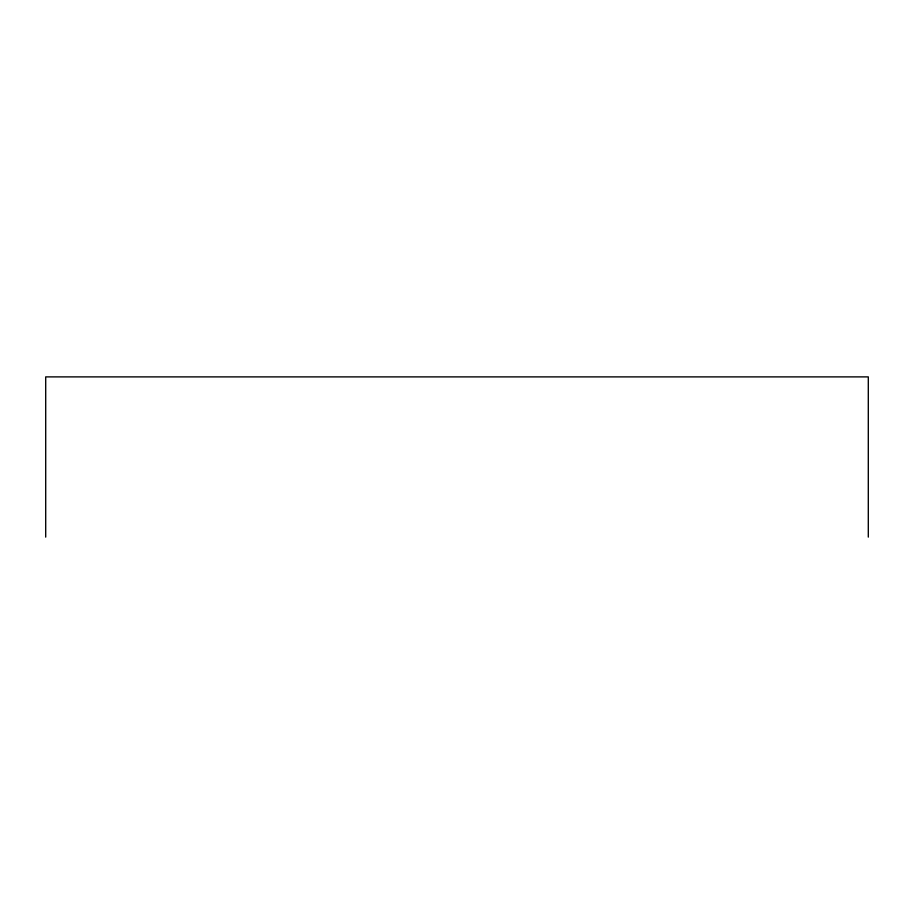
<?xml version="1.0" encoding="UTF-8"?>
<svg xmlns="http://www.w3.org/2000/svg" width="914" height="914" viewBox="0 0 914 914"><rect width="100%" height="100%" fill="white"/><g stroke="black" fill="none" stroke-linecap="round" stroke-linejoin="round"><path stroke-width="1.37" d="M868.3 537.112L868.3 376.888L45.7 376.888L45.7 537.112"/></g></svg>
